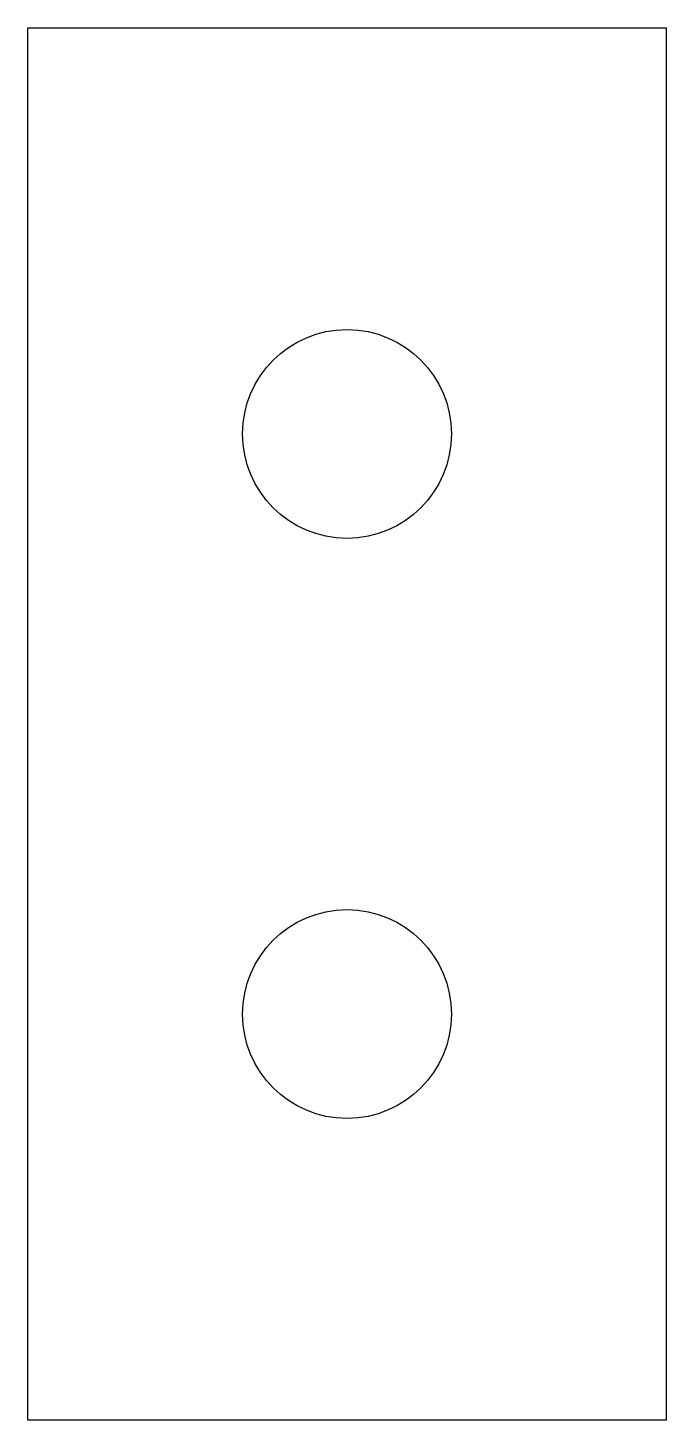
# Model space of a CAD drawing. Header units: metres. Extents: x 0 to 55, y 0 to 120.
import ezdxf

# ---------------------------------------------------------------- set-up
doc = ezdxf.new("R2010")
doc.units = ezdxf.units.M

msp = doc.modelspace()

# ---------------------------------------------------------------- linework, layer by layer
at = {"layer": 'Hole', "color": 1}
for centre in [(27.5, 85), (27.5, 35)]:
    msp.add_circle(centre, 9, dxfattribs=at)
at = {"layer": 'OuterContour'}
msp.add_lwpolyline([(0, 120), (55, 120), (55, 0), (0, 0)], close=True, dxfattribs=at)

doc.saveas('drawing.dxf')
